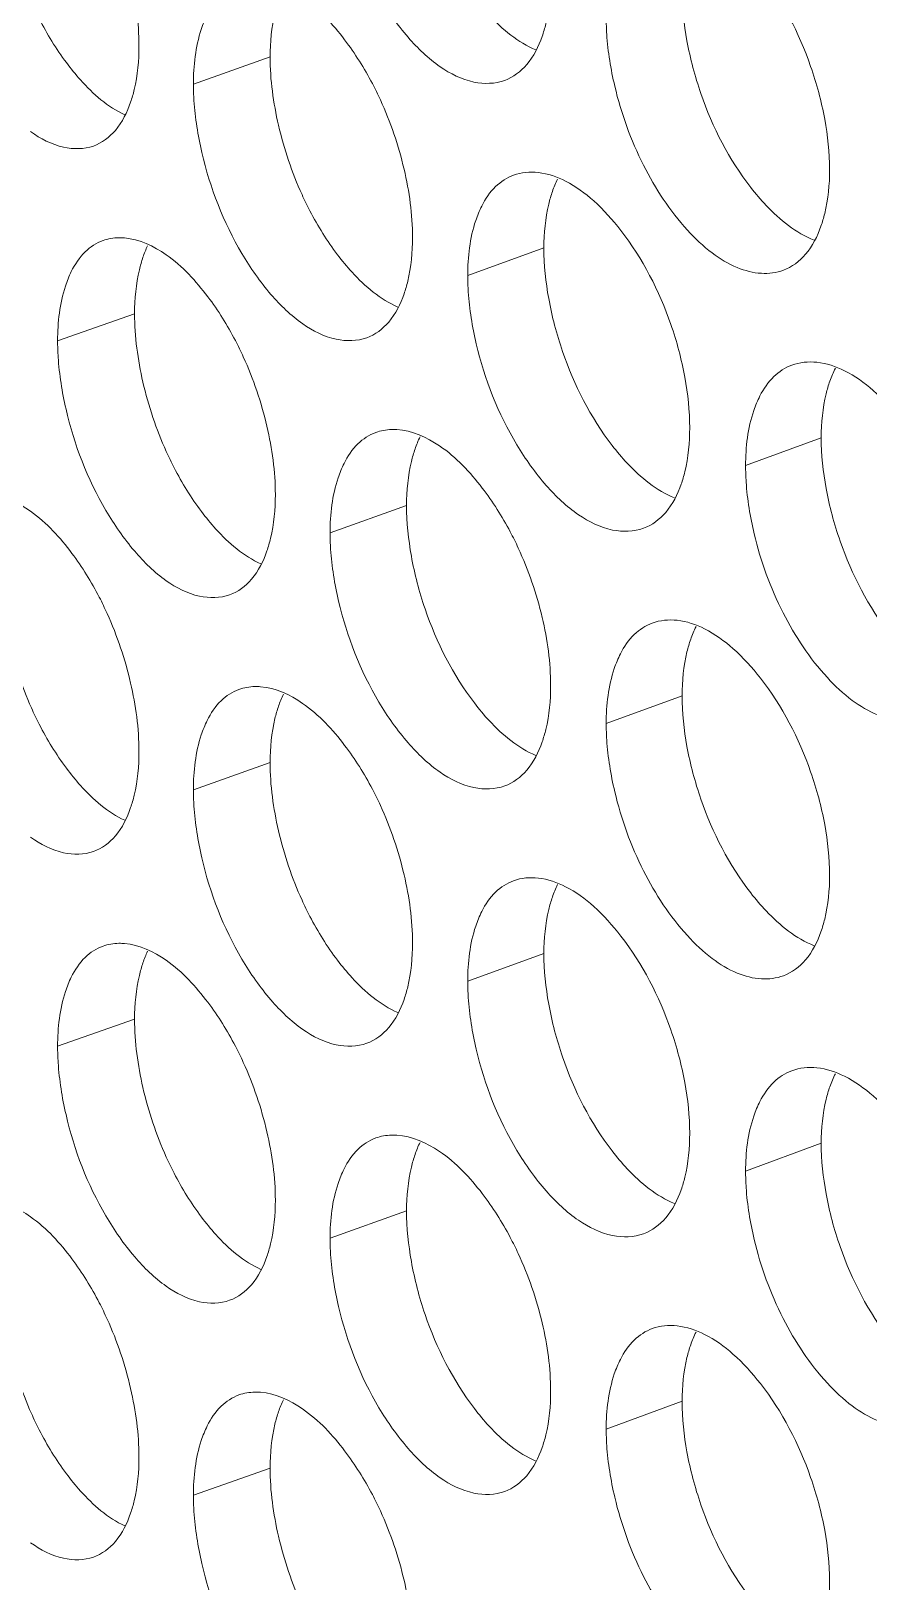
# Model space of a CAD drawing. Header units: millimetres. Extents: x 1177 to 4147, y 93 to 2194.
# Drawn here: x 2520.02 to 2529.38, y 978.48 to 995.79 of the extents above; entities that cross this region are included whole.
import ezdxf

# ---------------------------------------------------------------- set-up
doc = ezdxf.new("R2010")
doc.units = ezdxf.units.MM
doc.header["$LTSCALE"] = 0.1
doc.layers.get('0').update_dxf_attribs({"lineweight": 13})
doc.layers.add('标注', color=251, linetype='Continuous', lineweight=9)

# ---------------------------------------------------------------- blocks, each defined once
blk = doc.blocks.new('02')
at = {"layer": '标注'}
for p, q in [((4372.971, 1013.419), (4371.748, 1012.985)), ((4377.338, 1010.373), (4376.123, 1009.933)), ((4370.81, 1009.325), (4369.582, 1008.894)), ((4370.81, 1009.325), (4369.582, 1008.894)), ((4381.761, 1007.347), (4380.555, 1006.902)), ((4375.148, 1006.268), (4373.928, 1005.832)), ((4375.148, 1006.268), (4373.928, 1005.832)), ((4379.543, 1003.233), (4378.332, 1002.79)), ((4379.543, 1003.233), (4378.332, 1002.79)), ((4372.971, 1002.169), (4371.748, 1001.735)), ((4377.338, 999.123), (4376.123, 998.683)), ((4370.81, 998.075), (4369.582, 997.644)), ((4381.761, 996.097), (4380.555, 995.652)), ((4375.148, 995.018), (4373.928, 994.582)), ((4379.543, 991.983), (4378.332, 991.54)), ((4372.971, 990.919), (4371.748, 990.485))]:
    blk.add_line(p, q, dxfattribs=at)
for points, knots in [([(4374.063, 1015.994), (4374.195, 1015.43), (4374.509, 1014.626), (4375.131, 1013.745), (4375.493, 1013.396), (4375.683, 1013.264)], [0, 0, 0, 0, 0.538094, 0.785773, 1, 1, 1, 1]), ([(4370.88, 1013.598), (4370.88, 1013.963), (4370.775, 1014.718), (4370.534, 1015.439), (4370.373, 1015.793)], [0, 0, 0, 0, 0.483972, 1, 1, 1, 1]), ([(4381.895, 1011.622), (4381.895, 1011.892), (4381.834, 1012.453), (4381.542, 1013.541), (4381.139, 1014.319), (4380.791, 1014.765)], [0, 0, 0, 0, 0.240004, 0.497624, 1, 1, 1, 1]), ([(4374.16, 1013.692), (4373.969, 1013.944), (4373.59, 1014.358), (4373.059, 1014.608), (4372.82, 1014.627)], [0, 0, 0, 0, 0.568222, 1, 1, 1, 1]), ([(4377.31, 1013.747), (4377.333, 1013.812), (4377.418, 1014.105), (4377.446, 1014.412), (4377.446, 1014.647)], [0, 0, 0, 0, 0.228067, 1, 1, 1, 1]), ([(4379.543, 1014.483), (4379.543, 1014.212), (4379.603, 1013.651), (4379.892, 1012.562), (4380.291, 1011.784), (4380.638, 1011.338)], [0, 0, 0, 0, 0.240215, 0.497973, 1, 1, 1, 1]), ([(4369.165, 1014.288), (4369.204, 1014.2), (4369.364, 1013.866), (4369.558, 1013.548), (4369.722, 1013.328)], [0, 0, 0, 0, 0.259343, 1, 1, 1, 1]), ([(4373.106, 1014.319), (4373.083, 1014.254), (4372.999, 1013.961), (4372.971, 1013.654), (4372.971, 1013.419)], [0, 0, 0, 0, 0.227704, 1, 1, 1, 1]), ([(4376.229, 1014.368), (4376.303, 1014.271), (4376.579, 1013.94), (4376.924, 1013.651), (4377.209, 1013.531)], [0, 0, 0, 0, 0.284248, 1, 1, 1, 1]), ([(4371.968, 1014.09), (4371.931, 1014.016), (4371.791, 1013.664), (4371.748, 1013.279), (4371.748, 1012.985)], [0, 0, 0, 0, 0.22018, 1, 1, 1, 1]), ([(4378.332, 1014.04), (4378.332, 1013.953), (4378.345, 1013.587), (4378.404, 1013.224), (4378.468, 1012.953)], [0, 0, 0, 0, 0.23764, 1, 1, 1, 1]), ([(4376.713, 1013.045), (4376.848, 1013.094), (4377.113, 1013.295), (4377.254, 1013.585), (4377.31, 1013.747)], [0, 0, 0, 0, 0.457514, 1, 1, 1, 1]), ([(4370.746, 1012.699), (4370.769, 1012.764), (4370.852, 1013.057), (4370.88, 1013.363), (4370.88, 1013.598)], [0, 0, 0, 0, 0.227639, 1, 1, 1, 1]), ([(4374.73, 1012.735), (4374.689, 1012.823), (4374.525, 1013.156), (4374.327, 1013.473), (4374.16, 1013.692)], [0, 0, 0, 0, 0.259052, 1, 1, 1, 1]), ([(4369.722, 1013.328), (4369.793, 1013.233), (4370.056, 1012.909), (4370.382, 1012.622), (4370.654, 1012.497)], [0, 0, 0, 0, 0.283758, 1, 1, 1, 1]), ([(4372.971, 1013.419), (4372.971, 1013.054), (4373.077, 1012.298), (4373.319, 1011.578), (4373.48, 1011.224)], [0, 0, 0, 0, 0.484071, 1, 1, 1, 1]), ([(4375.683, 1013.264), (4375.845, 1013.152), (4376.176, 1012.983), (4376.559, 1012.989), (4376.713, 1013.045)], [0, 0, 0, 0, 0.547253, 1, 1, 1, 1]), ([(4371.748, 1012.985), (4371.748, 1012.898), (4371.761, 1012.532), (4371.819, 1012.169), (4371.882, 1011.897)], [0, 0, 0, 0, 0.237569, 1, 1, 1, 1]), ([(4375.243, 1010.542), (4375.243, 1010.907), (4375.137, 1011.662), (4374.892, 1012.381), (4374.73, 1012.735)], [0, 0, 0, 0, 0.483896, 1, 1, 1, 1]), ([(4378.468, 1012.953), (4378.572, 1012.518), (4378.867, 1011.698), (4379.445, 1010.815), (4379.99, 1010.295), (4380.392, 1010.051), (4380.79, 1009.945), (4381.046, 1009.978), (4381.157, 1010.019)], [0, 0, 0, 0, 0.309142, 0.59647, 0.720459, 0.827093, 0.918352, 1, 1, 1, 1]), ([(4370.154, 1011.999), (4370.289, 1012.047), (4370.553, 1012.247), (4370.691, 1012.537), (4370.746, 1012.699)], [0, 0, 0, 0, 0.455161, 1, 1, 1, 1]), ([(4369.151, 1012.228), (4369.309, 1012.115), (4369.629, 1011.945), (4370.004, 1011.946), (4370.154, 1011.999)], [0, 0, 0, 0, 0.548694, 1, 1, 1, 1]), ([(4371.882, 1011.897), (4372.013, 1011.333), (4372.325, 1010.529), (4372.943, 1009.646), (4373.303, 1009.295), (4373.491, 1009.164)], [0, 0, 0, 0, 0.538492, 0.786102, 1, 1, 1, 1]), ([(4376.855, 1011.534), (4376.749, 1011.496), (4376.54, 1011.359), (4376.404, 1011.155), (4376.347, 1011.042)], [0, 0, 0, 0, 0.470447, 1, 1, 1, 1]), ([(4378.566, 1010.652), (4378.435, 1010.821), (4378.17, 1011.118), (4377.724, 1011.446), (4377.275, 1011.604), (4376.979, 1011.579), (4376.855, 1011.534)], [0, 0, 0, 0, 0.313876, 0.582158, 0.805693, 1, 1, 1, 1]), ([(4381.757, 1010.721), (4381.78, 1010.787), (4381.866, 1011.079), (4381.895, 1011.387), (4381.895, 1011.622)], [0, 0, 0, 0, 0.228354, 1, 1, 1, 1]), ([(4377.474, 1011.274), (4377.451, 1011.208), (4377.366, 1010.915), (4377.338, 1010.608), (4377.338, 1010.373)], [0, 0, 0, 0, 0.227989, 1, 1, 1, 1]), ([(4380.638, 1011.338), (4380.715, 1011.238), (4381, 1010.904), (4381.357, 1010.612), (4381.651, 1010.497)], [0, 0, 0, 0, 0.28452, 1, 1, 1, 1]), ([(4373.48, 1011.224), (4373.52, 1011.136), (4373.683, 1010.803), (4373.88, 1010.485), (4374.046, 1010.266)], [0, 0, 0, 0, 0.259163, 1, 1, 1, 1]), ([(4376.347, 1011.042), (4376.309, 1010.967), (4376.166, 1010.615), (4376.123, 1010.229), (4376.123, 1009.933)], [0, 0, 0, 0, 0.220518, 1, 1, 1, 1]), ([(4370.307, 1010.492), (4370.2, 1010.454), (4369.991, 1010.318), (4369.857, 1010.111), (4369.8, 1009.997)], [0, 0, 0, 0, 0.468263, 1, 1, 1, 1]), ([(4370.307, 1010.492), (4370.2, 1010.454), (4369.991, 1010.318), (4369.857, 1010.111), (4369.8, 1009.997)], [0, 0, 0, 0, 0.468263, 1, 1, 1, 1]), ([(4370.651, 1010.533), (4370.621, 1010.535), (4370.505, 1010.54), (4370.388, 1010.52), (4370.307, 1010.492)], [0, 0, 0, 0, 0.258637, 1, 1, 1, 1]), ([(4370.651, 1010.533), (4370.621, 1010.535), (4370.505, 1010.54), (4370.388, 1010.52), (4370.307, 1010.492)], [0, 0, 0, 0, 0.258637, 1, 1, 1, 1]), ([(4371.978, 1009.595), (4371.789, 1009.846), (4371.414, 1010.26), (4370.888, 1010.512), (4370.651, 1010.533)], [0, 0, 0, 0, 0.568686, 1, 1, 1, 1]), ([(4371.978, 1009.595), (4371.789, 1009.846), (4371.414, 1010.26), (4370.888, 1010.512), (4370.651, 1010.533)], [0, 0, 0, 0, 0.568686, 1, 1, 1, 1]), ([(4375.108, 1009.642), (4375.131, 1009.708), (4375.215, 1010), (4375.243, 1010.307), (4375.243, 1010.542)], [0, 0, 0, 0, 0.227924, 1, 1, 1, 1]), ([(4379.664, 1007.507), (4379.664, 1007.777), (4379.603, 1008.338), (4379.312, 1009.427), (4378.913, 1010.205), (4378.566, 1010.652)], [0, 0, 0, 0, 0.240077, 0.497775, 1, 1, 1, 1]), ([(4381.157, 1010.019), (4381.293, 1010.069), (4381.558, 1010.27), (4381.7, 1010.56), (4381.757, 1010.721)], [0, 0, 0, 0, 0.459026, 1, 1, 1, 1]), ([(4374.046, 1010.266), (4374.119, 1010.17), (4374.391, 1009.841), (4374.729, 1009.553), (4375.01, 1009.431)], [0, 0, 0, 0, 0.284096, 1, 1, 1, 1]), ([(4377.338, 1010.373), (4377.338, 1010.103), (4377.398, 1009.541), (4377.685, 1008.452), (4378.082, 1007.673), (4378.426, 1007.225)], [0, 0, 0, 0, 0.240288, 0.498123, 1, 1, 1, 1]), ([(4370.943, 1010.224), (4370.921, 1010.159), (4370.838, 1009.866), (4370.81, 1009.56), (4370.81, 1009.325)], [0, 0, 0, 0, 0.227562, 1, 1, 1, 1]), ([(4370.943, 1010.224), (4370.921, 1010.159), (4370.838, 1009.866), (4370.81, 1009.56), (4370.81, 1009.325)], [0, 0, 0, 0, 0.227562, 1, 1, 1, 1]), ([(4369.8, 1009.997), (4369.763, 1009.922), (4369.624, 1009.571), (4369.582, 1009.187), (4369.582, 1008.894)], [0, 0, 0, 0, 0.220019, 1, 1, 1, 1]), ([(4369.8, 1009.997), (4369.763, 1009.922), (4369.624, 1009.571), (4369.582, 1009.187), (4369.582, 1008.894)], [0, 0, 0, 0, 0.220019, 1, 1, 1, 1]), ([(4376.123, 1009.933), (4376.123, 1009.846), (4376.136, 1009.481), (4376.195, 1009.117), (4376.259, 1008.846)], [0, 0, 0, 0, 0.237616, 1, 1, 1, 1]), ([(4372.544, 1008.637), (4372.504, 1008.724), (4372.341, 1009.058), (4372.144, 1009.376), (4371.978, 1009.595)], [0, 0, 0, 0, 0.259142, 1, 1, 1, 1]), ([(4372.544, 1008.637), (4372.504, 1008.724), (4372.341, 1009.058), (4372.144, 1009.376), (4371.978, 1009.595)], [0, 0, 0, 0, 0.259142, 1, 1, 1, 1]), ([(4374.512, 1008.941), (4374.648, 1008.99), (4374.912, 1009.191), (4375.052, 1009.481), (4375.108, 1009.642)], [0, 0, 0, 0, 0.456741, 1, 1, 1, 1]), ([(4370.81, 1009.325), (4370.81, 1008.959), (4370.914, 1008.204), (4371.155, 1007.483), (4371.315, 1007.128)], [0, 0, 0, 0, 0.484109, 1, 1, 1, 1]), ([(4370.81, 1009.325), (4370.81, 1008.959), (4370.914, 1008.204), (4371.155, 1007.483), (4371.315, 1007.128)], [0, 0, 0, 0, 0.484109, 1, 1, 1, 1]), ([(4373.491, 1009.164), (4373.652, 1009.051), (4373.979, 1008.881), (4374.36, 1008.887), (4374.512, 1008.941)], [0, 0, 0, 0, 0.547725, 1, 1, 1, 1]), ([(4369.582, 1008.894), (4369.582, 1008.807), (4369.595, 1008.441), (4369.653, 1008.077), (4369.716, 1007.805)], [0, 0, 0, 0, 0.237546, 1, 1, 1, 1]), ([(4369.582, 1008.894), (4369.582, 1008.807), (4369.595, 1008.441), (4369.653, 1008.077), (4369.716, 1007.805)], [0, 0, 0, 0, 0.237546, 1, 1, 1, 1]), ([(4376.259, 1008.846), (4376.391, 1008.282), (4376.708, 1007.478), (4377.334, 1006.599), (4377.698, 1006.251), (4377.889, 1006.12)], [0, 0, 0, 0, 0.537696, 0.785444, 1, 1, 1, 1]), ([(4373.055, 1006.442), (4373.055, 1006.808), (4372.949, 1007.562), (4372.706, 1008.282), (4372.544, 1008.637)], [0, 0, 0, 0, 0.483934, 1, 1, 1, 1]), ([(4373.055, 1006.442), (4373.055, 1006.808), (4372.949, 1007.562), (4372.706, 1008.282), (4372.544, 1008.637)], [0, 0, 0, 0, 0.483934, 1, 1, 1, 1]), ([(4383.03, 1007.632), (4382.897, 1007.801), (4382.626, 1008.098), (4382.173, 1008.424), (4381.717, 1008.579), (4381.417, 1008.551), (4381.292, 1008.505)], [0, 0, 0, 0, 0.312757, 0.580674, 0.804664, 1, 1, 1, 1]), ([(4381.292, 1008.505), (4381.185, 1008.465), (4380.978, 1008.33), (4380.841, 1008.127), (4380.783, 1008.014)], [0, 0, 0, 0, 0.471808, 1, 1, 1, 1]), ([(4381.899, 1008.249), (4381.876, 1008.183), (4381.79, 1007.89), (4381.761, 1007.583), (4381.761, 1007.347)], [0, 0, 0, 0, 0.228275, 1, 1, 1, 1]), ([(4369.716, 1007.805), (4369.845, 1007.241), (4370.155, 1006.436), (4370.769, 1005.552), (4371.126, 1005.201), (4371.314, 1005.068)], [0, 0, 0, 0, 0.53889, 0.786432, 1, 1, 1, 1]), ([(4369.716, 1007.805), (4369.845, 1007.241), (4370.155, 1006.436), (4370.769, 1005.552), (4371.126, 1005.201), (4371.314, 1005.068)], [0, 0, 0, 0, 0.53889, 0.786432, 1, 1, 1, 1]), ([(4380.783, 1008.014), (4380.745, 1007.94), (4380.599, 1007.586), (4380.555, 1007.198), (4380.555, 1006.902)], [0, 0, 0, 0, 0.220876, 1, 1, 1, 1]), ([(4374.658, 1007.432), (4374.552, 1007.393), (4374.343, 1007.257), (4374.208, 1007.052), (4374.15, 1006.938)], [0, 0, 0, 0, 0.469738, 1, 1, 1, 1]), ([(4374.658, 1007.432), (4374.552, 1007.393), (4374.343, 1007.257), (4374.208, 1007.052), (4374.15, 1006.938)], [0, 0, 0, 0, 0.469738, 1, 1, 1, 1]), ([(4374.992, 1007.477), (4374.963, 1007.479), (4374.85, 1007.48), (4374.737, 1007.46), (4374.658, 1007.432)], [0, 0, 0, 0, 0.257824, 1, 1, 1, 1]), ([(4374.992, 1007.477), (4374.963, 1007.479), (4374.85, 1007.48), (4374.737, 1007.46), (4374.658, 1007.432)], [0, 0, 0, 0, 0.257824, 1, 1, 1, 1]), ([(4376.356, 1006.545), (4376.161, 1006.798), (4375.776, 1007.216), (4375.235, 1007.462), (4374.992, 1007.477)], [0, 0, 0, 0, 0.568444, 1, 1, 1, 1]), ([(4376.356, 1006.545), (4376.161, 1006.798), (4375.776, 1007.216), (4375.235, 1007.462), (4374.992, 1007.477)], [0, 0, 0, 0, 0.568444, 1, 1, 1, 1]), ([(4379.527, 1006.606), (4379.55, 1006.672), (4379.635, 1006.964), (4379.664, 1007.272), (4379.664, 1007.507)], [0, 0, 0, 0, 0.22821, 1, 1, 1, 1]), ([(4381.761, 1007.347), (4381.761, 1007.077), (4381.822, 1006.516), (4382.113, 1005.428), (4382.515, 1004.65), (4382.864, 1004.205)], [0, 0, 0, 0, 0.240142, 0.497822, 1, 1, 1, 1]), ([(4371.315, 1007.128), (4371.355, 1007.041), (4371.516, 1006.707), (4371.712, 1006.389), (4371.877, 1006.17)], [0, 0, 0, 0, 0.259253, 1, 1, 1, 1]), ([(4371.315, 1007.128), (4371.355, 1007.041), (4371.516, 1006.707), (4371.712, 1006.389), (4371.877, 1006.17)], [0, 0, 0, 0, 0.259253, 1, 1, 1, 1]), ([(4375.283, 1007.169), (4375.26, 1007.103), (4375.176, 1006.81), (4375.148, 1006.503), (4375.148, 1006.268)], [0, 0, 0, 0, 0.227846, 1, 1, 1, 1]), ([(4375.283, 1007.169), (4375.26, 1007.103), (4375.176, 1006.81), (4375.148, 1006.503), (4375.148, 1006.268)], [0, 0, 0, 0, 0.227846, 1, 1, 1, 1]), ([(4378.426, 1007.225), (4378.502, 1007.127), (4378.782, 1006.794), (4379.133, 1006.504), (4379.423, 1006.387)], [0, 0, 0, 0, 0.28439, 1, 1, 1, 1]), ([(4374.15, 1006.938), (4374.113, 1006.864), (4373.971, 1006.512), (4373.928, 1006.126), (4373.928, 1005.832)], [0, 0, 0, 0, 0.220347, 1, 1, 1, 1]), ([(4374.15, 1006.938), (4374.113, 1006.864), (4373.971, 1006.512), (4373.928, 1006.126), (4373.928, 1005.832)], [0, 0, 0, 0, 0.220347, 1, 1, 1, 1]), ([(4380.555, 1006.902), (4380.555, 1006.815), (4380.568, 1006.449), (4380.628, 1006.086), (4380.692, 1005.815)], [0, 0, 0, 0, 0.237664, 1, 1, 1, 1]), ([(4376.929, 1005.589), (4376.889, 1005.676), (4376.724, 1006.009), (4376.524, 1006.326), (4376.356, 1006.545)], [0, 0, 0, 0, 0.258962, 1, 1, 1, 1]), ([(4376.929, 1005.589), (4376.889, 1005.676), (4376.724, 1006.009), (4376.524, 1006.326), (4376.356, 1006.545)], [0, 0, 0, 0, 0.258962, 1, 1, 1, 1]), ([(4378.928, 1005.904), (4379.064, 1005.954), (4379.328, 1006.155), (4379.47, 1006.445), (4379.527, 1006.606)], [0, 0, 0, 0, 0.458276, 1, 1, 1, 1]), ([(4369.811, 1005.504), (4369.623, 1005.754), (4369.252, 1006.169), (4368.729, 1006.423), (4368.492, 1006.444)], [0, 0, 0, 0, 0.569371, 1, 1, 1, 1]), ([(4372.92, 1005.543), (4372.943, 1005.608), (4373.026, 1005.901), (4373.055, 1006.208), (4373.055, 1006.442)], [0, 0, 0, 0, 0.227782, 1, 1, 1, 1]), ([(4372.92, 1005.543), (4372.943, 1005.608), (4373.026, 1005.901), (4373.055, 1006.208), (4373.055, 1006.442)], [0, 0, 0, 0, 0.227782, 1, 1, 1, 1]), ([(4371.877, 1006.17), (4371.949, 1006.074), (4372.216, 1005.748), (4372.548, 1005.46), (4372.825, 1005.336)], [0, 0, 0, 0, 0.283932, 1, 1, 1, 1]), ([(4371.877, 1006.17), (4371.949, 1006.074), (4372.216, 1005.748), (4372.548, 1005.46), (4372.825, 1005.336)], [0, 0, 0, 0, 0.283932, 1, 1, 1, 1]), ([(4375.148, 1006.268), (4375.148, 1005.998), (4375.207, 1005.437), (4375.492, 1004.347), (4375.886, 1003.567), (4376.229, 1003.118)], [0, 0, 0, 0, 0.240361, 0.498273, 1, 1, 1, 1]), ([(4375.148, 1006.268), (4375.148, 1005.998), (4375.207, 1005.437), (4375.492, 1004.347), (4375.886, 1003.567), (4376.229, 1003.118)], [0, 0, 0, 0, 0.240361, 0.498273, 1, 1, 1, 1]), ([(4377.889, 1006.12), (4378.053, 1006.008), (4378.387, 1005.839), (4378.773, 1005.847), (4378.928, 1005.904)], [0, 0, 0, 0, 0.54679, 1, 1, 1, 1]), ([(4373.928, 1005.832), (4373.928, 1005.745), (4373.941, 1005.379), (4374, 1005.015), (4374.063, 1004.744)], [0, 0, 0, 0, 0.237593, 1, 1, 1, 1]), ([(4373.928, 1005.832), (4373.928, 1005.745), (4373.941, 1005.379), (4374, 1005.015), (4374.063, 1004.744)], [0, 0, 0, 0, 0.237593, 1, 1, 1, 1]), ([(4380.692, 1005.815), (4380.796, 1005.38), (4381.094, 1004.56), (4381.677, 1003.677), (4382.226, 1003.159), (4382.631, 1002.917), (4383.031, 1002.813), (4383.289, 1002.846), (4383.401, 1002.888)], [0, 0, 0, 0, 0.308628, 0.595689, 0.719688, 0.826459, 0.91799, 1, 1, 1, 1]), ([(4377.446, 1003.397), (4377.446, 1003.762), (4377.339, 1004.516), (4377.093, 1005.235), (4376.929, 1005.589)], [0, 0, 0, 0, 0.483858, 1, 1, 1, 1]), ([(4377.446, 1003.397), (4377.446, 1003.762), (4377.339, 1004.516), (4377.093, 1005.235), (4376.929, 1005.589)], [0, 0, 0, 0, 0.483858, 1, 1, 1, 1]), ([(4370.373, 1004.543), (4370.333, 1004.631), (4370.172, 1004.965), (4369.976, 1005.283), (4369.811, 1005.504)], [0, 0, 0, 0, 0.259231, 1, 1, 1, 1]), ([(4372.326, 1004.843), (4372.461, 1004.891), (4372.725, 1005.091), (4372.864, 1005.382), (4372.92, 1005.543)], [0, 0, 0, 0, 0.455957, 1, 1, 1, 1]), ([(4372.326, 1004.843), (4372.461, 1004.891), (4372.725, 1005.091), (4372.864, 1005.382), (4372.92, 1005.543)], [0, 0, 0, 0, 0.455957, 1, 1, 1, 1]), ([(4368.662, 1005.236), (4368.662, 1004.87), (4368.766, 1004.115), (4369.005, 1003.393), (4369.165, 1003.038)], [0, 0, 0, 0, 0.484147, 1, 1, 1, 1]), ([(4371.314, 1005.068), (4371.473, 1004.956), (4371.797, 1004.786), (4372.175, 1004.789), (4372.326, 1004.843)], [0, 0, 0, 0, 0.548205, 1, 1, 1, 1]), ([(4371.314, 1005.068), (4371.473, 1004.956), (4371.797, 1004.786), (4372.175, 1004.789), (4372.326, 1004.843)], [0, 0, 0, 0, 0.548205, 1, 1, 1, 1]), ([(4374.063, 1004.744), (4374.195, 1004.18), (4374.509, 1003.376), (4375.131, 1002.495), (4375.493, 1002.146), (4375.683, 1002.014)], [0, 0, 0, 0, 0.538094, 0.785773, 1, 1, 1, 1]), ([(4374.063, 1004.744), (4374.195, 1004.18), (4374.509, 1003.376), (4375.131, 1002.495), (4375.493, 1002.146), (4375.683, 1002.014)], [0, 0, 0, 0, 0.538094, 0.785773, 1, 1, 1, 1]), ([(4370.88, 1002.348), (4370.88, 1002.713), (4370.775, 1003.468), (4370.534, 1004.189), (4370.373, 1004.543)], [0, 0, 0, 0, 0.483972, 1, 1, 1, 1]), ([(4379.066, 1004.392), (4378.96, 1004.353), (4378.752, 1004.217), (4378.616, 1004.014), (4378.558, 1003.901)], [0, 0, 0, 0, 0.471136, 1, 1, 1, 1]), ([(4379.066, 1004.392), (4378.96, 1004.353), (4378.752, 1004.217), (4378.616, 1004.014), (4378.558, 1003.901)], [0, 0, 0, 0, 0.471136, 1, 1, 1, 1]), ([(4380.791, 1003.515), (4380.659, 1003.683), (4380.391, 1003.98), (4379.941, 1004.308), (4379.489, 1004.464), (4379.191, 1004.438), (4379.066, 1004.392)], [0, 0, 0, 0, 0.313314, 0.581411, 0.805175, 1, 1, 1, 1]), ([(4380.791, 1003.515), (4380.659, 1003.683), (4380.391, 1003.98), (4379.941, 1004.308), (4379.489, 1004.464), (4379.191, 1004.438), (4379.066, 1004.392)], [0, 0, 0, 0, 0.313314, 0.581411, 0.805175, 1, 1, 1, 1]), ([(4379.679, 1004.133), (4379.656, 1004.068), (4379.571, 1003.775), (4379.543, 1003.468), (4379.543, 1003.233)], [0, 0, 0, 0, 0.228131, 1, 1, 1, 1]), ([(4379.679, 1004.133), (4379.656, 1004.068), (4379.571, 1003.775), (4379.543, 1003.468), (4379.543, 1003.233)], [0, 0, 0, 0, 0.228131, 1, 1, 1, 1]), ([(4378.558, 1003.901), (4378.52, 1003.826), (4378.376, 1003.473), (4378.332, 1003.086), (4378.332, 1002.79)], [0, 0, 0, 0, 0.220694, 1, 1, 1, 1]), ([(4378.558, 1003.901), (4378.52, 1003.826), (4378.376, 1003.473), (4378.332, 1003.086), (4378.332, 1002.79)], [0, 0, 0, 0, 0.220694, 1, 1, 1, 1]), ([(4372.475, 1003.334), (4372.369, 1003.296), (4372.16, 1003.16), (4372.025, 1002.954), (4371.968, 1002.84)], [0, 0, 0, 0, 0.469011, 1, 1, 1, 1]), ([(4372.82, 1003.377), (4372.79, 1003.379), (4372.674, 1003.383), (4372.557, 1003.363), (4372.475, 1003.334)], [0, 0, 0, 0, 0.258462, 1, 1, 1, 1]), ([(4374.16, 1002.442), (4373.969, 1002.694), (4373.59, 1003.108), (4373.059, 1003.358), (4372.82, 1003.377)], [0, 0, 0, 0, 0.568222, 1, 1, 1, 1]), ([(4377.31, 1002.497), (4377.333, 1002.562), (4377.418, 1002.855), (4377.446, 1003.162), (4377.446, 1003.397)], [0, 0, 0, 0, 0.228067, 1, 1, 1, 1]), ([(4377.31, 1002.497), (4377.333, 1002.562), (4377.418, 1002.855), (4377.446, 1003.162), (4377.446, 1003.397)], [0, 0, 0, 0, 0.228067, 1, 1, 1, 1]), ([(4381.895, 1000.372), (4381.895, 1000.642), (4381.834, 1001.203), (4381.542, 1002.291), (4381.139, 1003.069), (4380.791, 1003.515)], [0, 0, 0, 0, 0.240004, 0.497624, 1, 1, 1, 1]), ([(4381.895, 1000.372), (4381.895, 1000.642), (4381.834, 1001.203), (4381.542, 1002.291), (4381.139, 1003.069), (4380.791, 1003.515)], [0, 0, 0, 0, 0.240004, 0.497624, 1, 1, 1, 1]), ([(4376.229, 1003.118), (4376.303, 1003.021), (4376.579, 1002.69), (4376.924, 1002.401), (4377.209, 1002.281)], [0, 0, 0, 0, 0.284248, 1, 1, 1, 1]), ([(4376.229, 1003.118), (4376.303, 1003.021), (4376.579, 1002.69), (4376.924, 1002.401), (4377.209, 1002.281)], [0, 0, 0, 0, 0.284248, 1, 1, 1, 1]), ([(4379.543, 1003.233), (4379.543, 1002.962), (4379.603, 1002.401), (4379.892, 1001.312), (4380.291, 1000.534), (4380.638, 1000.088)], [0, 0, 0, 0, 0.240215, 0.497973, 1, 1, 1, 1]), ([(4379.543, 1003.233), (4379.543, 1002.962), (4379.603, 1002.401), (4379.892, 1001.312), (4380.291, 1000.534), (4380.638, 1000.088)], [0, 0, 0, 0, 0.240215, 0.497973, 1, 1, 1, 1]), ([(4369.165, 1003.038), (4369.204, 1002.95), (4369.364, 1002.616), (4369.558, 1002.298), (4369.722, 1002.078)], [0, 0, 0, 0, 0.259343, 1, 1, 1, 1]), ([(4371.968, 1002.84), (4371.931, 1002.766), (4371.791, 1002.414), (4371.748, 1002.029), (4371.748, 1001.735)], [0, 0, 0, 0, 0.22018, 1, 1, 1, 1]), ([(4373.106, 1003.069), (4373.083, 1003.004), (4372.999, 1002.711), (4372.971, 1002.404), (4372.971, 1002.169)], [0, 0, 0, 0, 0.227704, 1, 1, 1, 1]), ([(4378.332, 1002.79), (4378.332, 1002.703), (4378.345, 1002.337), (4378.404, 1001.974), (4378.468, 1001.703)], [0, 0, 0, 0, 0.23764, 1, 1, 1, 1]), ([(4378.332, 1002.79), (4378.332, 1002.703), (4378.345, 1002.337), (4378.404, 1001.974), (4378.468, 1001.703)], [0, 0, 0, 0, 0.23764, 1, 1, 1, 1]), ([(4370.746, 1001.449), (4370.769, 1001.514), (4370.852, 1001.807), (4370.88, 1002.113), (4370.88, 1002.348)], [0, 0, 0, 0, 0.227639, 1, 1, 1, 1]), ([(4374.73, 1001.485), (4374.689, 1001.573), (4374.525, 1001.906), (4374.327, 1002.223), (4374.16, 1002.442)], [0, 0, 0, 0, 0.259052, 1, 1, 1, 1]), ([(4376.713, 1001.795), (4376.848, 1001.844), (4377.113, 1002.045), (4377.254, 1002.335), (4377.31, 1002.497)], [0, 0, 0, 0, 0.457514, 1, 1, 1, 1]), ([(4376.713, 1001.795), (4376.848, 1001.844), (4377.113, 1002.045), (4377.254, 1002.335), (4377.31, 1002.497)], [0, 0, 0, 0, 0.457514, 1, 1, 1, 1]), ([(4372.971, 1002.169), (4372.971, 1001.804), (4373.077, 1001.048), (4373.319, 1000.328), (4373.48, 999.974)], [0, 0, 0, 0, 0.484071, 1, 1, 1, 1]), ([(4369.722, 1002.078), (4369.793, 1001.983), (4370.056, 1001.659), (4370.382, 1001.372), (4370.654, 1001.247)], [0, 0, 0, 0, 0.283758, 1, 1, 1, 1]), ([(4375.683, 1002.014), (4375.845, 1001.902), (4376.176, 1001.733), (4376.559, 1001.739), (4376.713, 1001.795)], [0, 0, 0, 0, 0.547253, 1, 1, 1, 1]), ([(4375.683, 1002.014), (4375.845, 1001.902), (4376.176, 1001.733), (4376.559, 1001.739), (4376.713, 1001.795)], [0, 0, 0, 0, 0.547253, 1, 1, 1, 1]), ([(4371.748, 1001.735), (4371.748, 1001.648), (4371.761, 1001.282), (4371.819, 1000.919), (4371.882, 1000.647)], [0, 0, 0, 0, 0.237569, 1, 1, 1, 1]), ([(4378.468, 1001.703), (4378.572, 1001.268), (4378.867, 1000.448), (4379.445, 999.565), (4379.99, 999.045), (4380.392, 998.801), (4380.79, 998.695), (4381.046, 998.728), (4381.157, 998.769)], [0, 0, 0, 0, 0.309142, 0.59647, 0.720459, 0.827093, 0.918352, 1, 1, 1, 1]), ([(4378.468, 1001.703), (4378.572, 1001.268), (4378.867, 1000.448), (4379.445, 999.565), (4379.99, 999.045), (4380.392, 998.801), (4380.79, 998.695), (4381.046, 998.728), (4381.157, 998.769)], [0, 0, 0, 0, 0.309142, 0.59647, 0.720459, 0.827093, 0.918352, 1, 1, 1, 1]), ([(4370.154, 1000.749), (4370.289, 1000.797), (4370.553, 1000.997), (4370.691, 1001.287), (4370.746, 1001.449)], [0, 0, 0, 0, 0.455161, 1, 1, 1, 1]), ([(4375.243, 999.292), (4375.243, 999.657), (4375.137, 1000.412), (4374.892, 1001.131), (4374.73, 1001.485)], [0, 0, 0, 0, 0.483896, 1, 1, 1, 1]), ([(4369.151, 1000.978), (4369.309, 1000.865), (4369.629, 1000.695), (4370.004, 1000.696), (4370.154, 1000.749)], [0, 0, 0, 0, 0.548694, 1, 1, 1, 1]), ([(4371.882, 1000.647), (4372.013, 1000.083), (4372.325, 999.279), (4372.943, 998.396), (4373.303, 998.045), (4373.491, 997.914)], [0, 0, 0, 0, 0.538492, 0.786102, 1, 1, 1, 1]), ([(4381.757, 999.471), (4381.78, 999.537), (4381.866, 999.829), (4381.895, 1000.137), (4381.895, 1000.372)], [0, 0, 0, 0, 0.228354, 1, 1, 1, 1]), ([(4381.757, 999.471), (4381.78, 999.537), (4381.866, 999.829), (4381.895, 1000.137), (4381.895, 1000.372)], [0, 0, 0, 0, 0.228354, 1, 1, 1, 1]), ([(4376.855, 1000.284), (4376.749, 1000.246), (4376.54, 1000.109), (4376.404, 999.905), (4376.347, 999.792)], [0, 0, 0, 0, 0.470447, 1, 1, 1, 1]), ([(4378.566, 999.402), (4378.435, 999.571), (4378.17, 999.868), (4377.724, 1000.196), (4377.275, 1000.354), (4376.979, 1000.329), (4376.855, 1000.284)], [0, 0, 0, 0, 0.313876, 0.582158, 0.805693, 1, 1, 1, 1]), ([(4373.48, 999.974), (4373.52, 999.886), (4373.683, 999.553), (4373.88, 999.235), (4374.046, 999.016)], [0, 0, 0, 0, 0.259163, 1, 1, 1, 1]), ([(4377.474, 1000.024), (4377.451, 999.958), (4377.366, 999.665), (4377.338, 999.358), (4377.338, 999.123)], [0, 0, 0, 0, 0.227989, 1, 1, 1, 1]), ([(4380.638, 1000.088), (4380.715, 999.988), (4381, 999.654), (4381.357, 999.362), (4381.651, 999.247)], [0, 0, 0, 0, 0.28452, 1, 1, 1, 1]), ([(4380.638, 1000.088), (4380.715, 999.988), (4381, 999.654), (4381.357, 999.362), (4381.651, 999.247)], [0, 0, 0, 0, 0.28452, 1, 1, 1, 1]), ([(4376.347, 999.792), (4376.309, 999.717), (4376.166, 999.365), (4376.123, 998.979), (4376.123, 998.683)], [0, 0, 0, 0, 0.220518, 1, 1, 1, 1]), ([(4379.664, 996.257), (4379.664, 996.527), (4379.603, 997.088), (4379.312, 998.177), (4378.913, 998.955), (4378.566, 999.402)], [0, 0, 0, 0, 0.240077, 0.497775, 1, 1, 1, 1]), ([(4381.157, 998.769), (4381.293, 998.819), (4381.558, 999.02), (4381.7, 999.31), (4381.757, 999.471)], [0, 0, 0, 0, 0.459026, 1, 1, 1, 1]), ([(4381.157, 998.769), (4381.293, 998.819), (4381.558, 999.02), (4381.7, 999.31), (4381.757, 999.471)], [0, 0, 0, 0, 0.459026, 1, 1, 1, 1]), ([(4370.307, 999.242), (4370.2, 999.204), (4369.991, 999.068), (4369.857, 998.861), (4369.8, 998.747)], [0, 0, 0, 0, 0.468263, 1, 1, 1, 1]), ([(4370.651, 999.283), (4370.621, 999.285), (4370.505, 999.29), (4370.388, 999.27), (4370.307, 999.242)], [0, 0, 0, 0, 0.258637, 1, 1, 1, 1]), ([(4371.978, 998.345), (4371.789, 998.596), (4371.414, 999.01), (4370.888, 999.262), (4370.651, 999.283)], [0, 0, 0, 0, 0.568686, 1, 1, 1, 1]), ([(4375.108, 998.392), (4375.131, 998.458), (4375.215, 998.75), (4375.243, 999.057), (4375.243, 999.292)], [0, 0, 0, 0, 0.227924, 1, 1, 1, 1]), ([(4377.338, 999.123), (4377.338, 998.853), (4377.398, 998.291), (4377.685, 997.202), (4378.082, 996.423), (4378.426, 995.975)], [0, 0, 0, 0, 0.240288, 0.498123, 1, 1, 1, 1]), ([(4370.943, 998.974), (4370.921, 998.909), (4370.838, 998.616), (4370.81, 998.31), (4370.81, 998.075)], [0, 0, 0, 0, 0.227562, 1, 1, 1, 1]), ([(4374.046, 999.016), (4374.119, 998.92), (4374.391, 998.591), (4374.729, 998.303), (4375.01, 998.181)], [0, 0, 0, 0, 0.284096, 1, 1, 1, 1]), ([(4369.8, 998.747), (4369.763, 998.672), (4369.624, 998.321), (4369.582, 997.937), (4369.582, 997.644)], [0, 0, 0, 0, 0.220019, 1, 1, 1, 1]), ([(4376.123, 998.683), (4376.123, 998.596), (4376.136, 998.231), (4376.195, 997.867), (4376.259, 997.596)], [0, 0, 0, 0, 0.237616, 1, 1, 1, 1]), ([(4374.512, 997.691), (4374.648, 997.74), (4374.912, 997.941), (4375.052, 998.231), (4375.108, 998.392)], [0, 0, 0, 0, 0.456741, 1, 1, 1, 1]), ([(4372.544, 997.387), (4372.504, 997.474), (4372.341, 997.808), (4372.144, 998.126), (4371.978, 998.345)], [0, 0, 0, 0, 0.259142, 1, 1, 1, 1]), ([(4370.81, 998.075), (4370.81, 997.709), (4370.914, 996.954), (4371.155, 996.233), (4371.315, 995.878)], [0, 0, 0, 0, 0.484109, 1, 1, 1, 1]), ([(4373.491, 997.914), (4373.652, 997.801), (4373.979, 997.631), (4374.36, 997.637), (4374.512, 997.691)], [0, 0, 0, 0, 0.547725, 1, 1, 1, 1]), ([(4369.582, 997.644), (4369.582, 997.557), (4369.595, 997.191), (4369.653, 996.827), (4369.716, 996.555)], [0, 0, 0, 0, 0.237546, 1, 1, 1, 1]), ([(4373.055, 995.192), (4373.055, 995.558), (4372.949, 996.312), (4372.706, 997.032), (4372.544, 997.387)], [0, 0, 0, 0, 0.483934, 1, 1, 1, 1]), ([(4376.259, 997.596), (4376.391, 997.032), (4376.708, 996.228), (4377.334, 995.349), (4377.698, 995.001), (4377.889, 994.87)], [0, 0, 0, 0, 0.537696, 0.785444, 1, 1, 1, 1]), ([(4381.292, 997.255), (4381.185, 997.215), (4380.978, 997.08), (4380.841, 996.877), (4380.783, 996.764)], [0, 0, 0, 0, 0.471808, 1, 1, 1, 1]), ([(4383.03, 996.382), (4382.897, 996.551), (4382.626, 996.848), (4382.173, 997.174), (4381.717, 997.329), (4381.417, 997.301), (4381.292, 997.255)], [0, 0, 0, 0, 0.312757, 0.580674, 0.804664, 1, 1, 1, 1]), ([(4381.899, 996.999), (4381.876, 996.933), (4381.79, 996.64), (4381.761, 996.333), (4381.761, 996.097)], [0, 0, 0, 0, 0.228275, 1, 1, 1, 1]), ([(4380.783, 996.764), (4380.745, 996.69), (4380.599, 996.336), (4380.555, 995.948), (4380.555, 995.652)], [0, 0, 0, 0, 0.220876, 1, 1, 1, 1]), ([(4369.716, 996.555), (4369.845, 995.991), (4370.155, 995.186), (4370.769, 994.302), (4371.126, 993.951), (4371.314, 993.818)], [0, 0, 0, 0, 0.53889, 0.786432, 1, 1, 1, 1]), ([(4374.658, 996.182), (4374.552, 996.143), (4374.343, 996.007), (4374.208, 995.802), (4374.15, 995.688)], [0, 0, 0, 0, 0.469738, 1, 1, 1, 1]), ([(4374.992, 996.227), (4374.963, 996.229), (4374.85, 996.23), (4374.737, 996.21), (4374.658, 996.182)], [0, 0, 0, 0, 0.257824, 1, 1, 1, 1]), ([(4376.356, 995.295), (4376.161, 995.548), (4375.776, 995.966), (4375.235, 996.212), (4374.992, 996.227)], [0, 0, 0, 0, 0.568444, 1, 1, 1, 1]), ([(4379.527, 995.356), (4379.55, 995.422), (4379.635, 995.714), (4379.664, 996.022), (4379.664, 996.257)], [0, 0, 0, 0, 0.22821, 1, 1, 1, 1]), ([(4375.283, 995.919), (4375.26, 995.853), (4375.176, 995.56), (4375.148, 995.253), (4375.148, 995.018)], [0, 0, 0, 0, 0.227846, 1, 1, 1, 1]), ([(4378.426, 995.975), (4378.502, 995.877), (4378.782, 995.544), (4379.133, 995.254), (4379.423, 995.137)], [0, 0, 0, 0, 0.28439, 1, 1, 1, 1]), ([(4381.761, 996.097), (4381.761, 995.827), (4381.822, 995.266), (4382.113, 994.178), (4382.515, 993.4), (4382.864, 992.955)], [0, 0, 0, 0, 0.240142, 0.497822, 1, 1, 1, 1]), ([(4371.315, 995.878), (4371.355, 995.791), (4371.516, 995.457), (4371.712, 995.139), (4371.877, 994.92)], [0, 0, 0, 0, 0.259253, 1, 1, 1, 1]), ([(4374.15, 995.688), (4374.113, 995.614), (4373.971, 995.262), (4373.928, 994.876), (4373.928, 994.582)], [0, 0, 0, 0, 0.220347, 1, 1, 1, 1]), ([(4380.555, 995.652), (4380.555, 995.565), (4380.568, 995.199), (4380.628, 994.836), (4380.692, 994.565)], [0, 0, 0, 0, 0.237664, 1, 1, 1, 1]), ([(4369.811, 994.254), (4369.623, 994.504), (4369.252, 994.919), (4368.729, 995.173), (4368.492, 995.194)], [0, 0, 0, 0, 0.569371, 1, 1, 1, 1]), ([(4372.92, 994.293), (4372.943, 994.358), (4373.026, 994.651), (4373.055, 994.958), (4373.055, 995.192)], [0, 0, 0, 0, 0.227782, 1, 1, 1, 1]), ([(4376.929, 994.339), (4376.889, 994.426), (4376.724, 994.759), (4376.524, 995.076), (4376.356, 995.295)], [0, 0, 0, 0, 0.258962, 1, 1, 1, 1]), ([(4378.928, 994.654), (4379.064, 994.704), (4379.328, 994.905), (4379.47, 995.195), (4379.527, 995.356)], [0, 0, 0, 0, 0.458276, 1, 1, 1, 1]), ([(4371.877, 994.92), (4371.949, 994.824), (4372.216, 994.498), (4372.548, 994.21), (4372.825, 994.086)], [0, 0, 0, 0, 0.283932, 1, 1, 1, 1]), ([(4375.148, 995.018), (4375.148, 994.748), (4375.207, 994.187), (4375.492, 993.097), (4375.886, 992.317), (4376.229, 991.868)], [0, 0, 0, 0, 0.240361, 0.498273, 1, 1, 1, 1]), ([(4377.889, 994.87), (4378.053, 994.758), (4378.387, 994.589), (4378.773, 994.597), (4378.928, 994.654)], [0, 0, 0, 0, 0.54679, 1, 1, 1, 1]), ([(4373.928, 994.582), (4373.928, 994.495), (4373.941, 994.129), (4374, 993.765), (4374.063, 993.494)], [0, 0, 0, 0, 0.237593, 1, 1, 1, 1]), ([(4380.692, 994.565), (4380.796, 994.13), (4381.094, 993.31), (4381.677, 992.427), (4382.226, 991.909), (4382.631, 991.667), (4383.031, 991.563), (4383.289, 991.596), (4383.401, 991.638)], [0, 0, 0, 0, 0.308628, 0.595689, 0.719688, 0.826459, 0.91799, 1, 1, 1, 1]), ([(4370.373, 993.293), (4370.333, 993.381), (4370.172, 993.715), (4369.976, 994.033), (4369.811, 994.254)], [0, 0, 0, 0, 0.259231, 1, 1, 1, 1]), ([(4372.326, 993.593), (4372.461, 993.641), (4372.725, 993.841), (4372.864, 994.132), (4372.92, 994.293)], [0, 0, 0, 0, 0.455957, 1, 1, 1, 1]), ([(4377.446, 992.147), (4377.446, 992.512), (4377.339, 993.266), (4377.093, 993.985), (4376.929, 994.339)], [0, 0, 0, 0, 0.483858, 1, 1, 1, 1]), ([(4368.662, 993.986), (4368.662, 993.62), (4368.766, 992.865), (4369.005, 992.143), (4369.165, 991.788)], [0, 0, 0, 0, 0.484147, 1, 1, 1, 1]), ([(4371.314, 993.818), (4371.473, 993.706), (4371.797, 993.536), (4372.175, 993.539), (4372.326, 993.593)], [0, 0, 0, 0, 0.548205, 1, 1, 1, 1]), ([(4374.063, 993.494), (4374.195, 992.93), (4374.509, 992.126), (4375.131, 991.245), (4375.493, 990.896), (4375.683, 990.764)], [0, 0, 0, 0, 0.538094, 0.785773, 1, 1, 1, 1]), ([(4370.88, 991.098), (4370.88, 991.463), (4370.775, 992.218), (4370.534, 992.939), (4370.373, 993.293)], [0, 0, 0, 0, 0.483972, 1, 1, 1, 1]), ([(4380.791, 992.265), (4380.659, 992.433), (4380.391, 992.73), (4379.941, 993.058), (4379.489, 993.214), (4379.191, 993.188), (4379.066, 993.142)], [0, 0, 0, 0, 0.313314, 0.581411, 0.805175, 1, 1, 1, 1]), ([(4379.066, 993.142), (4378.96, 993.103), (4378.752, 992.967), (4378.616, 992.764), (4378.558, 992.651)], [0, 0, 0, 0, 0.471136, 1, 1, 1, 1]), ([(4379.679, 992.883), (4379.656, 992.818), (4379.571, 992.525), (4379.543, 992.218), (4379.543, 991.983)], [0, 0, 0, 0, 0.228131, 1, 1, 1, 1]), ([(4378.558, 992.651), (4378.52, 992.576), (4378.376, 992.223), (4378.332, 991.836), (4378.332, 991.54)], [0, 0, 0, 0, 0.220694, 1, 1, 1, 1]), ([(4381.895, 989.122), (4381.895, 989.392), (4381.834, 989.953), (4381.542, 991.041), (4381.139, 991.819), (4380.791, 992.265)], [0, 0, 0, 0, 0.240004, 0.497624, 1, 1, 1, 1]), ([(4372.475, 992.084), (4372.369, 992.046), (4372.16, 991.91), (4372.025, 991.704), (4371.968, 991.59)], [0, 0, 0, 0, 0.469011, 1, 1, 1, 1]), ([(4372.82, 992.127), (4372.79, 992.129), (4372.674, 992.133), (4372.557, 992.113), (4372.475, 992.084)], [0, 0, 0, 0, 0.258462, 1, 1, 1, 1]), ([(4374.16, 991.192), (4373.969, 991.444), (4373.59, 991.858), (4373.059, 992.108), (4372.82, 992.127)], [0, 0, 0, 0, 0.568222, 1, 1, 1, 1]), ([(4377.31, 991.247), (4377.333, 991.312), (4377.418, 991.605), (4377.446, 991.912), (4377.446, 992.147)], [0, 0, 0, 0, 0.228067, 1, 1, 1, 1]), ([(4379.543, 991.983), (4379.543, 991.712), (4379.603, 991.151), (4379.892, 990.062), (4380.291, 989.284), (4380.638, 988.838)], [0, 0, 0, 0, 0.240215, 0.497973, 1, 1, 1, 1]), ([(4369.165, 991.788), (4369.204, 991.7), (4369.364, 991.366), (4369.558, 991.048), (4369.722, 990.828)], [0, 0, 0, 0, 0.259343, 1, 1, 1, 1]), ([(4373.106, 991.819), (4373.083, 991.754), (4372.999, 991.461), (4372.971, 991.154), (4372.971, 990.919)], [0, 0, 0, 0, 0.227704, 1, 1, 1, 1]), ([(4376.229, 991.868), (4376.303, 991.771), (4376.579, 991.44), (4376.924, 991.151), (4377.209, 991.031)], [0, 0, 0, 0, 0.284248, 1, 1, 1, 1]), ([(4371.968, 991.59), (4371.931, 991.516), (4371.791, 991.164), (4371.748, 990.779), (4371.748, 990.485)], [0, 0, 0, 0, 0.22018, 1, 1, 1, 1]), ([(4378.332, 991.54), (4378.332, 991.453), (4378.345, 991.087), (4378.404, 990.724), (4378.468, 990.453)], [0, 0, 0, 0, 0.23764, 1, 1, 1, 1]), ([(4376.713, 990.545), (4376.848, 990.594), (4377.113, 990.795), (4377.254, 991.085), (4377.31, 991.247)], [0, 0, 0, 0, 0.457514, 1, 1, 1, 1]), ([(4370.746, 990.199), (4370.769, 990.264), (4370.852, 990.557), (4370.88, 990.863), (4370.88, 991.098)], [0, 0, 0, 0, 0.227639, 1, 1, 1, 1]), ([(4374.73, 990.235), (4374.689, 990.323), (4374.525, 990.656), (4374.327, 990.973), (4374.16, 991.192)], [0, 0, 0, 0, 0.259052, 1, 1, 1, 1]), ([(4369.722, 990.828), (4369.793, 990.733), (4370.056, 990.409), (4370.382, 990.122), (4370.654, 989.997)], [0, 0, 0, 0, 0.283758, 1, 1, 1, 1]), ([(4372.971, 990.919), (4372.971, 990.554), (4373.077, 989.798), (4373.319, 989.078), (4373.48, 988.724)], [0, 0, 0, 0, 0.484071, 1, 1, 1, 1]), ([(4375.683, 990.764), (4375.845, 990.652), (4376.176, 990.483), (4376.559, 990.489), (4376.713, 990.545)], [0, 0, 0, 0, 0.547253, 1, 1, 1, 1]), ([(4371.748, 990.485), (4371.748, 990.398), (4371.761, 990.032), (4371.819, 989.669), (4371.882, 989.397)], [0, 0, 0, 0, 0.237569, 1, 1, 1, 1]), ([(4375.243, 988.042), (4375.243, 988.407), (4375.137, 989.162), (4374.892, 989.881), (4374.73, 990.235)], [0, 0, 0, 0, 0.483896, 1, 1, 1, 1]), ([(4378.468, 990.453), (4378.572, 990.018), (4378.867, 989.198), (4379.445, 988.315), (4379.99, 987.795), (4380.392, 987.551), (4380.79, 987.445), (4381.046, 987.478), (4381.157, 987.519)], [0, 0, 0, 0, 0.309142, 0.59647, 0.720459, 0.827093, 0.918352, 1, 1, 1, 1]), ([(4370.154, 989.499), (4370.289, 989.547), (4370.553, 989.747), (4370.691, 990.037), (4370.746, 990.199)], [0, 0, 0, 0, 0.455161, 1, 1, 1, 1]), ([(4369.151, 989.728), (4369.309, 989.615), (4369.629, 989.445), (4370.004, 989.446), (4370.154, 989.499)], [0, 0, 0, 0, 0.548694, 1, 1, 1, 1]), ([(4371.882, 989.397), (4372.013, 988.833), (4372.325, 988.029), (4372.943, 987.146), (4373.303, 986.795), (4373.491, 986.664)], [0, 0, 0, 0, 0.538492, 0.786102, 1, 1, 1, 1]), ([(4381.757, 988.221), (4381.78, 988.287), (4381.866, 988.579), (4381.895, 988.887), (4381.895, 989.122)], [0, 0, 0, 0, 0.228354, 1, 1, 1, 1])]:
    blk.add_open_spline(points, degree=3, knots=knots, dxfattribs=at)
for points in [[(4377.556, 1011.472), (4377.525, 1011.408), (4377.497, 1011.341), (4377.474, 1011.274)], [(4371.018, 1010.409), (4370.989, 1010.349), (4370.964, 1010.287), (4370.943, 1010.224)], [(4371.018, 1010.409), (4370.989, 1010.349), (4370.964, 1010.287), (4370.943, 1010.224)], [(4381.987, 1008.456), (4381.953, 1008.389), (4381.924, 1008.319), (4381.899, 1008.249)], [(4375.363, 1007.362), (4375.332, 1007.3), (4375.305, 1007.235), (4375.283, 1007.169)], [(4375.363, 1007.362), (4375.332, 1007.3), (4375.305, 1007.235), (4375.283, 1007.169)], [(4379.765, 1004.336), (4379.732, 1004.271), (4379.704, 1004.203), (4379.679, 1004.133)], [(4379.765, 1004.336), (4379.732, 1004.271), (4379.704, 1004.203), (4379.679, 1004.133)], [(4373.183, 1003.258), (4373.153, 1003.197), (4373.128, 1003.133), (4373.106, 1003.069)], [(4377.556, 1000.222), (4377.525, 1000.158), (4377.497, 1000.091), (4377.474, 1000.024)], [(4371.018, 999.159), (4370.989, 999.099), (4370.964, 999.037), (4370.943, 998.974)], [(4381.987, 997.206), (4381.953, 997.139), (4381.924, 997.069), (4381.899, 996.999)], [(4375.363, 996.112), (4375.332, 996.05), (4375.305, 995.985), (4375.283, 995.919)], [(4379.765, 993.086), (4379.732, 993.021), (4379.704, 992.953), (4379.679, 992.883)], [(4373.183, 992.008), (4373.153, 991.947), (4373.128, 991.883), (4373.106, 991.819)]]:
    blk.add_open_spline(points, degree=3, dxfattribs=at)

msp = doc.modelspace()

# ---------------------------------------------------------------- block references
at = {"xscale": 0.7, "yscale": 0.7, "zscale": 0.7}
msp.add_blockref('02', (-538.391, 286.112), dxfattribs=at)

doc.saveas('drawing.dxf')
